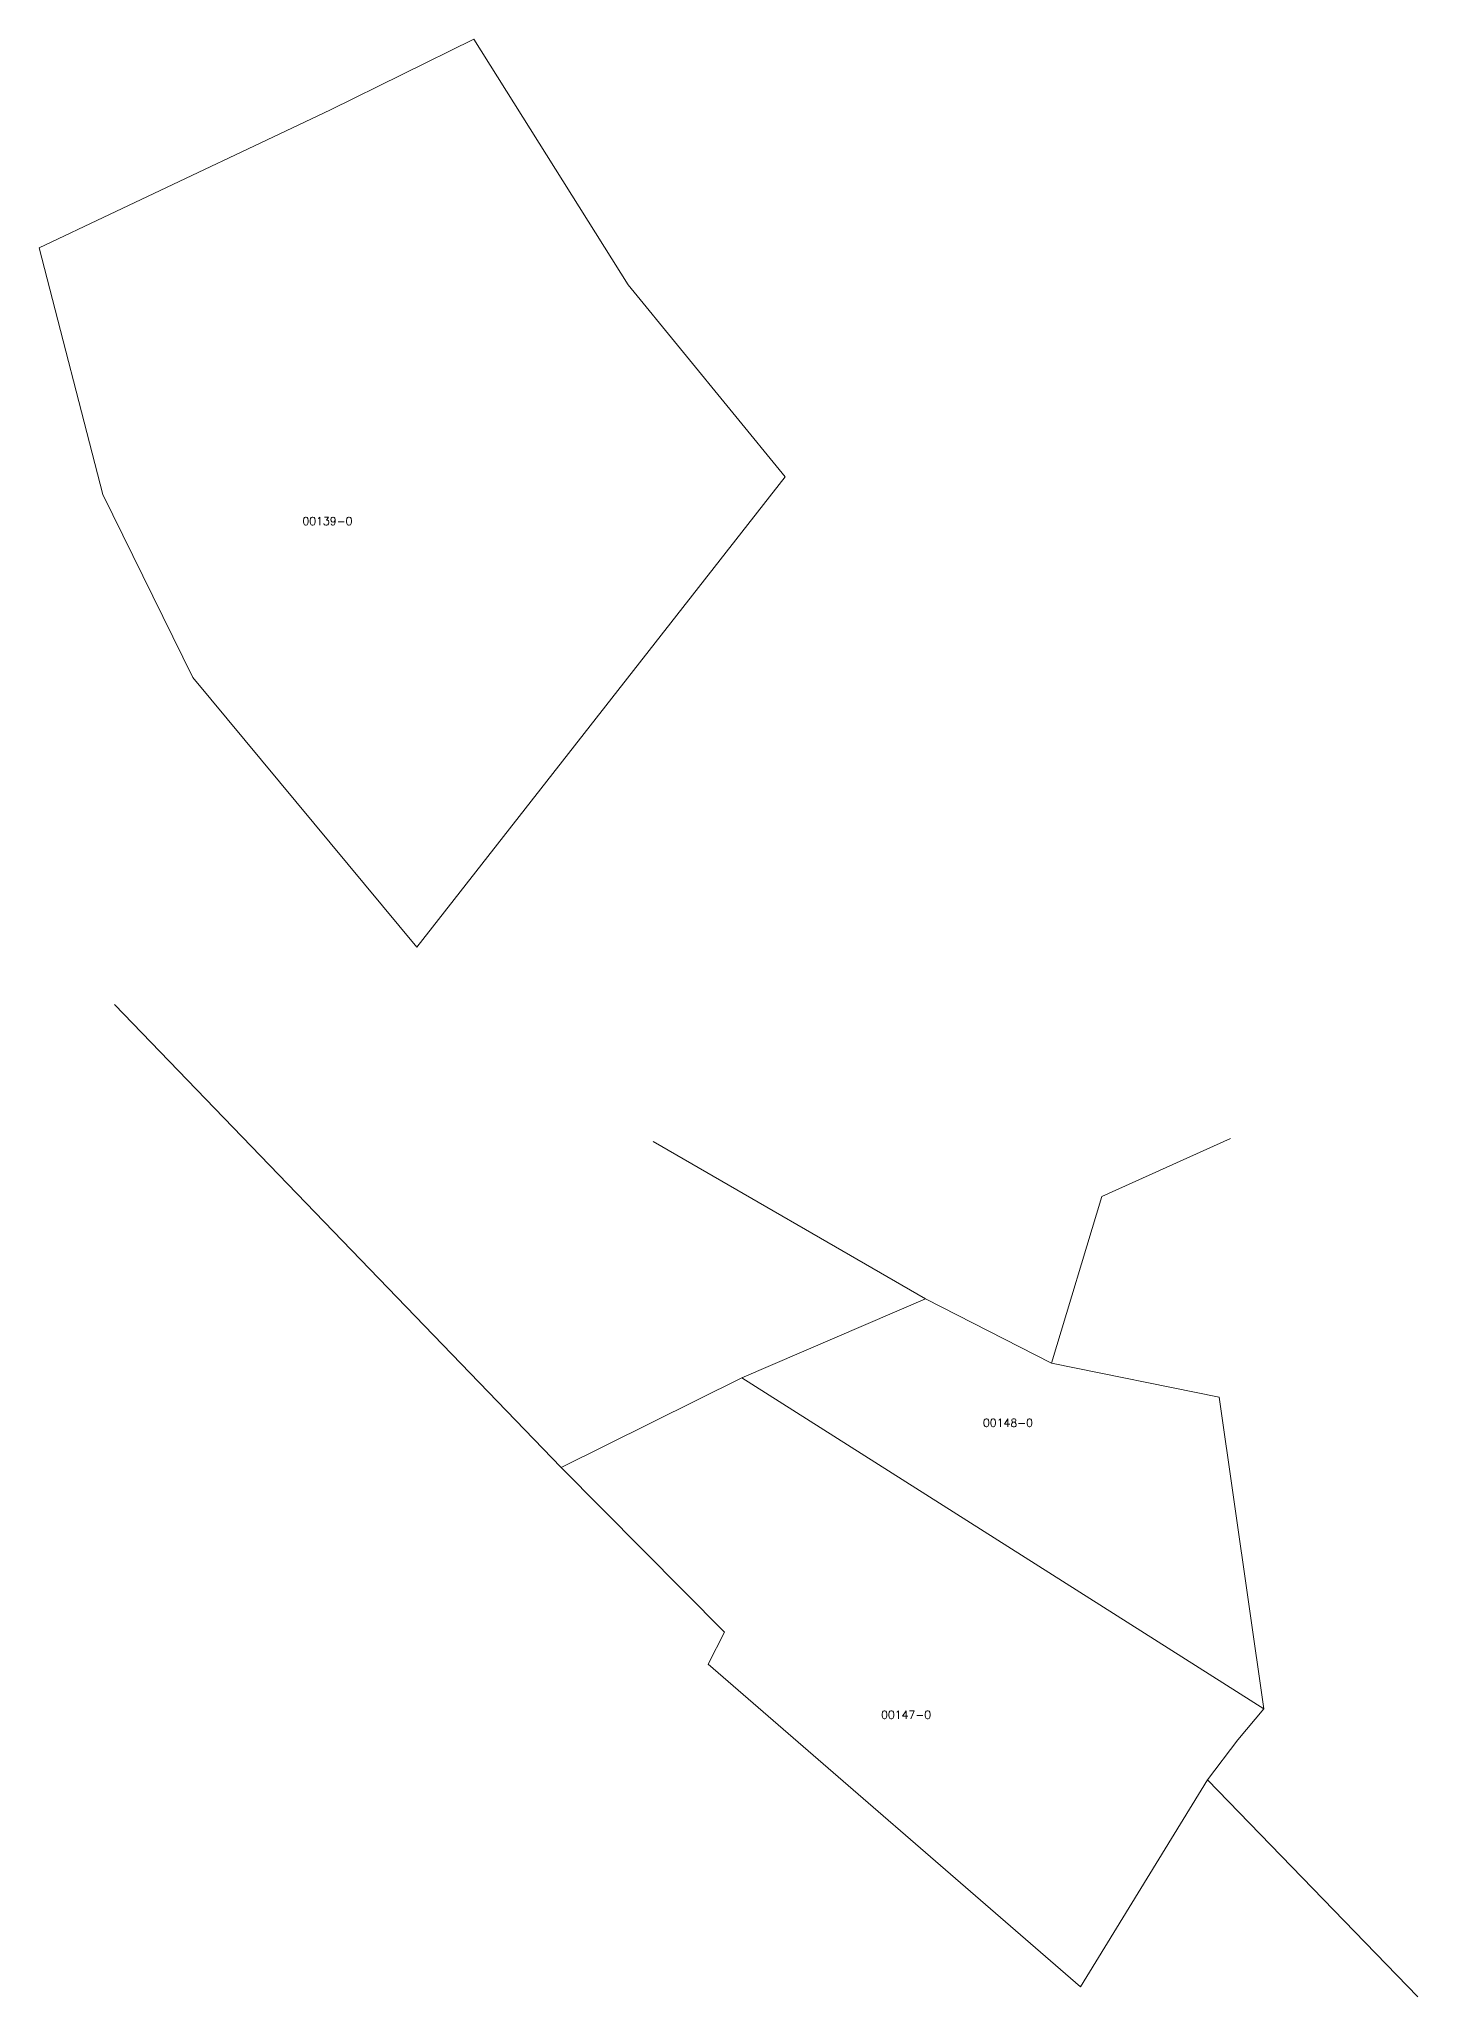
# Model space of a CAD drawing. Header units: metres. Extents: x 7517949 to 7519781, y 4692820 to 4693869.
# Drawn here: x 7519608.5 to 7519780.8, y 4693144.5 to 4693389.2 of the extents above; entities that cross this region are included whole.
import ezdxf

# ---------------------------------------------------------------- set-up
doc = ezdxf.new("R2010")
doc.units = ezdxf.units.M
for name, color, linetype, lineweight in [('Nr Parceles Baze', 7, 'Continuous', 0), ('Parc-Kojshi', 251, 'Continuous', 0), ('Parcela Baze', 7, 'Continuous', 0), ('ParcReNet_12', 5, 'Continuous', 0)]:
    doc.layers.add(name, color=color, linetype=linetype, lineweight=lineweight)
doc.styles.get("Standard").update_dxf_attribs({"font": 'simplex.shx'})

msp = doc.modelspace()

# ---------------------------------------------------------------- linework, layer by layer
at = {"layer": 'Parc-Kojshi'}
for points in [[(7519617.88, 4693268.54), (7519673.72, 4693210.66)], [(7519757.41, 4693251.8), (7519741.34, 4693244.56)], [(7519685.21, 4693251.41), (7519719.28, 4693231.77)], [(7519741.34, 4693244.56), (7519735.02, 4693223.73)], [(7519754.55, 4693171.63), (7519780.83, 4693144.52)]]:
    msp.add_lwpolyline(points, dxfattribs=at)
at = {"layer": 'Parcela Baze', "flags": 128}
for points in [[(7519682.09, 4693358.46), (7519662.8, 4693389.17), (7519644.89, 4693380.32), (7519617.26, 4693367.27), (7519608.46, 4693363.11), (7519616.44, 4693332.25), (7519627.66, 4693309.38), (7519655.7, 4693275.71), (7519701.75, 4693334.49)], [(7519755.99, 4693219.45), (7519735.02, 4693223.73), (7519719.28, 4693231.77), (7519696.33, 4693221.9), (7519761.58, 4693180.52)], [(7519696.33, 4693221.9), (7519673.72, 4693210.66), (7519694.13, 4693190.11), (7519692.12, 4693186.09), (7519738.64, 4693145.76), (7519754.55, 4693171.63), (7519758.33, 4693176.64), (7519761.58, 4693180.52)]]:
    msp.add_lwpolyline(points, close=True, dxfattribs=at)
at = {"layer": 'ParcReNet_12', "flags": 128}
msp.add_lwpolyline([(7519761.58, 4693180.52), (7519755.99, 4693219.45), (7519735.02, 4693223.73), (7519719.28, 4693231.77), (7519696.33, 4693221.9), (7519673.72, 4693210.66), (7519694.13, 4693190.11), (7519692.12, 4693186.09), (7519738.64, 4693145.76), (7519754.55, 4693171.63), (7519758.33, 4693176.64)], close=True, dxfattribs=at)

# ---------------------------------------------------------------- texts
at = {"layer": 'Nr Parceles Baze'}
for s, p in [('00139-0', (7519641.37, 4693328.44)), ('00148-0', (7519726.46, 4693215.76)), ('00147-0', (7519713.72, 4693179.27))]:
    msp.add_text(s, height=1, dxfattribs=at).set_placement(p)

doc.saveas('drawing.dxf')
